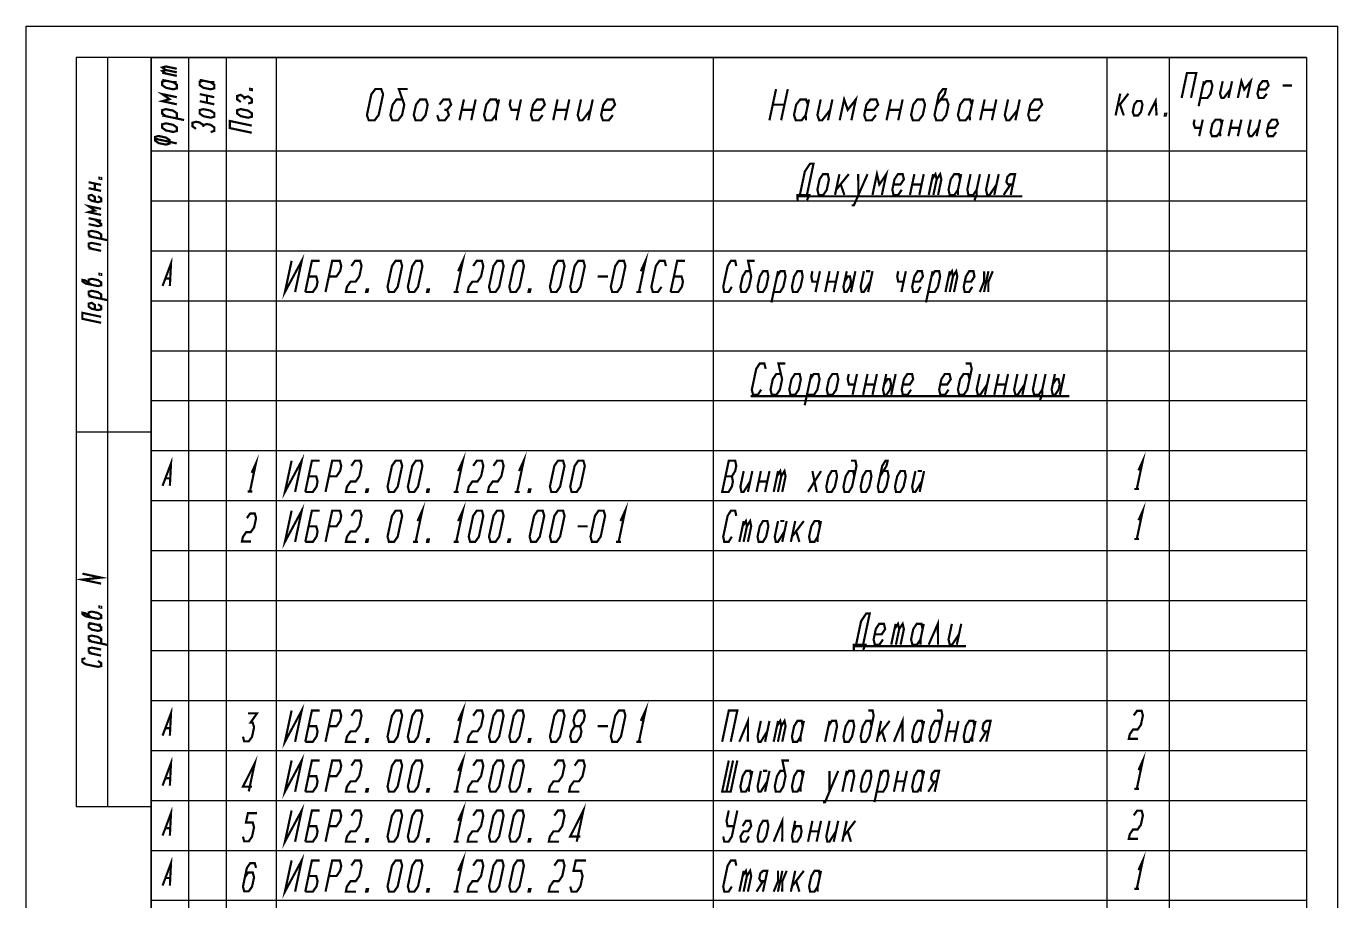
# Model space of a CAD drawing. Header units: millimetres. Extents: x 0 to 210, y 0 to 297.
# Drawn here: x 0 to 210, y 157 to 297 of the extents above; entities that cross this region are included whole.
import ezdxf

# ---------------------------------------------------------------- set-up
doc = ezdxf.new("R2010")
doc.units = ezdxf.units.MM
doc.header["$LTSCALE"] = 19.36
doc.layers.get('0').update_dxf_attribs({"linetype": 'CONTINUOUS'})

msp = doc.modelspace()

# ---------------------------------------------------------------- linework, layer by layer
at = {"color": 7, "linetype": 'CONTINUOUS'}
for p, q in [((0, 0), (0, 297)), ((0, 297), (210, 297)), ((210, 0), (210, 297)), ((20, 292), (8, 292)), ((8, 292), (8, 172)), ((13, 292), (13, 172)), ((205, 292), (20, 292)), ((20, 292), (20, 45)), ((20, 292), (20, 172)), ((20, 5), (20, 292)), ((20, 292), (205, 292)), ((26, 292), (26, 45)), ((32, 292), (32, 45)), ((40, 292), (40, 45)), ((110, 292), (110, 45)), ((173, 292), (173, 45)), ((183, 292), (183, 45)), ((205, 292), (205, 45)), ((205, 292), (205, 5)), ((205, 277), (20, 277)), ((205, 277), (20, 277)), ((20, 277), (20, 45)), ((26, 277), (26, 45)), ((32, 277), (32, 45)), ((40, 277), (40, 45)), ((110, 277), (110, 45)), ((173, 277), (173, 45)), ((183, 277), (183, 45)), ((205, 277), (205, 45)), ((205, 269), (20, 269)), ((205, 269), (20, 269)), ((205, 261), (20, 261)), ((205, 261), (20, 261)), ((205, 253), (20, 253)), ((205, 253), (20, 253)), ((205, 245), (20, 245)), ((205, 245), (20, 245)), ((205, 237), (20, 237)), ((205, 237), (20, 237)), ((20, 232), (8, 232)), ((205, 229), (20, 229)), ((205, 229), (20, 229)), ((205, 221), (20, 221)), ((205, 221), (20, 221)), ((205, 213), (20, 213)), ((205, 213), (20, 213)), ((205, 205), (20, 205)), ((205, 205), (20, 205)), ((205, 197), (20, 197)), ((205, 197), (20, 197)), ((205, 189), (20, 189)), ((205, 189), (20, 189)), ((205, 181), (20, 181)), ((205, 181), (20, 181)), ((205, 173), (20, 173)), ((205, 173), (20, 173)), ((20, 172), (8, 172)), ((205, 165), (20, 165)), ((205, 165), (20, 165)), ((205, 157), (20, 157)), ((205, 157), (20, 157))]:
    msp.add_line(p, q, dxfattribs=at)
at = {"color": 2, "linetype": 'CONTINUOUS', "const_width": 0.35}
for points in [[(22.36, 289.99), (21.78, 290.4), (22.36, 290.56), (24.11, 290.19)], [(22.36, 289.42), (21.78, 289.83), (22.36, 289.99), (24.11, 289.62)], [(24.11, 289.05), (21.78, 289.55)], [(21.78, 288.41), (23.53, 288.04), (24.11, 288.05)], [(22.36, 288.28), (21.78, 288.12), (21.78, 287.56), (22.36, 287.15), (23.53, 286.9), (24.11, 287.06), (24.11, 287.63), (23.53, 288.04)], [(27.78, 288.41), (29.53, 288.04), (30.11, 288.05)], [(28.36, 288.28), (27.78, 288.12), (27.78, 287.56), (28.36, 287.15), (29.53, 286.9), (30.11, 287.06), (30.11, 287.63), (29.53, 288.04)], [(185, 285.52), (185.85, 289.52), (187.35, 289.52), (186.5, 285.52)], [(187.72, 284.19), (188.57, 288.19)], [(188, 285.52), (189.12, 285.52), (189.64, 286.19), (189.93, 287.52), (189.69, 288.19), (188.94, 288.19), (188.43, 287.52)], [(191.57, 288.19), (191.14, 286.19), (191.38, 285.52), (191.75, 285.52), (192.78, 286.86)], [(193.07, 288.19), (192.5, 285.52)], [(194, 285.52), (194.57, 288.19), (195.03, 286.86), (196.07, 288.19), (195.5, 285.52)], [(197.28, 286.86), (198.41, 286.86), (198.93, 287.52), (198.69, 288.19), (197.94, 288.19), (197.43, 287.52), (197.14, 286.19), (197.37, 285.52), (198.12, 285.52), (198.64, 286.19)], [(24.11, 284.5), (21.78, 285), (22.94, 285.32), (21.78, 286.13), (24.11, 285.64)], [(27.78, 286.13), (30.11, 285.64)], [(28.94, 284.75), (28.94, 285.89)], [(35.53, 284.62), (36.11, 284.78), (36.11, 285.35), (35.53, 285.76), (34.94, 285.6), (34.36, 286.01), (33.78, 285.85), (33.78, 285.28), (34.36, 284.87)], [(34.94, 285.32), (34.94, 285.6)], [(36.11, 286.92), (36.11, 286.78), (35.82, 286.84), (35.82, 286.98), (36.11, 286.92)], [(54.84, 281.94), (54.55, 282.78), (55.26, 286.11), (55.91, 286.94), (56.84, 286.94), (57.14, 286.11), (56.43, 282.78), (55.78, 281.94), (54.84, 281.94)], [(60.24, 285.28), (59.3, 285.28), (58.66, 284.44), (58.3, 282.78), (58.59, 281.94), (59.53, 281.94), (60.18, 282.78), (60.53, 284.44), (59.66, 286.94), (61.06, 286.94)], [(119, 281.94), (120.06, 286.94)], [(121.94, 286.94), (120.87, 281.94)], [(130.25, 281.94), (130.96, 285.28), (131.54, 283.61), (132.83, 285.28), (132.12, 281.94)], [(145.78, 284.44), (147.07, 286.11), (147.25, 286.94), (146.78, 286.94), (146.14, 286.11), (145.43, 282.78), (145.72, 281.94), (146.66, 281.94), (147.3, 282.78), (147.66, 284.44), (147.36, 285.28), (146.43, 285.28)], [(174.42, 282.71), (175.17, 286.21)], [(174.8, 284.46), (175.13, 284.46), (176.48, 286.21)], [(179.68, 282.71), (180.83, 285.04), (180.99, 282.71)], [(201.18, 287.52), (202.68, 287.52)], [(24.11, 282.23), (24.11, 283.08), (23.53, 283.49), (22.36, 283.73), (21.78, 283.57), (21.78, 283.01), (22.36, 282.6)], [(30.11, 284.5), (27.78, 285)], [(29.53, 282.35), (30.11, 282.51), (30.11, 283.08), (29.53, 283.49), (28.36, 283.73), (27.78, 283.57), (27.78, 283.01), (28.36, 282.6), (29.53, 282.35)], [(35.53, 282.35), (36.11, 282.51), (36.11, 283.08), (35.53, 283.49), (34.36, 283.73), (33.78, 283.57), (33.78, 283.01), (34.36, 282.6), (35.53, 282.35)], [(62.05, 282.78), (62.34, 281.94), (63.28, 281.94), (63.93, 282.78), (64.28, 284.44), (63.99, 285.28), (63.05, 285.28), (62.41, 284.44), (62.05, 282.78)], [(65.8, 282.78), (66.09, 281.94), (67.03, 281.94), (67.68, 282.78), (67.39, 283.61), (68.03, 284.44), (67.74, 285.28), (66.8, 285.28), (66.16, 284.44)], [(66.92, 283.61), (67.39, 283.61)], [(69.37, 281.94), (70.08, 285.28)], [(69.73, 283.61), (71.6, 283.61)], [(71.96, 285.28), (71.25, 281.94)], [(75.53, 284.44), (75.24, 285.28), (74.3, 285.28), (73.66, 284.44), (73.3, 282.78), (73.59, 281.94), (74.53, 281.94), (75.18, 282.78)], [(75.71, 285.28), (75.18, 282.78), (75.23, 281.94)], [(77.58, 285.28), (77.41, 284.44), (77.7, 283.61), (78.87, 283.61)], [(79.22, 285.28), (78.52, 281.94)], [(80.98, 283.61), (82.39, 283.61), (83.03, 284.44), (82.74, 285.28), (81.8, 285.28), (81.16, 284.44), (80.8, 282.78), (81.09, 281.94), (82.03, 281.94), (82.68, 282.78)], [(84.38, 281.94), (85.08, 285.28)], [(84.73, 283.61), (86.6, 283.61)], [(86.96, 285.28), (86.25, 281.94)], [(88.83, 285.28), (88.3, 282.78), (88.59, 281.94), (89.06, 281.94), (90.35, 283.61)], [(90.71, 285.28), (90, 281.94)], [(92.23, 283.61), (93.64, 283.61), (94.28, 284.44), (93.99, 285.28), (93.05, 285.28), (92.41, 284.44), (92.05, 282.78), (92.34, 281.94), (93.28, 281.94), (93.93, 282.78)], [(119.53, 284.44), (121.41, 284.44)], [(125.16, 284.44), (124.86, 285.28), (123.93, 285.28), (123.28, 284.44), (122.93, 282.78), (123.22, 281.94), (124.16, 281.94), (124.8, 282.78)], [(125.33, 285.28), (124.8, 282.78), (124.86, 281.94)], [(127.21, 285.28), (126.68, 282.78), (126.97, 281.94), (127.44, 281.94), (128.73, 283.61)], [(129.08, 285.28), (128.38, 281.94)], [(134.35, 283.61), (135.76, 283.61), (136.41, 284.44), (136.11, 285.28), (135.18, 285.28), (134.53, 284.44), (134.18, 282.78), (134.47, 281.94), (135.41, 281.94), (136.05, 282.78)], [(137.75, 281.94), (138.46, 285.28)], [(138.1, 283.61), (139.98, 283.61)], [(140.33, 285.28), (139.62, 281.94)], [(141.68, 282.78), (141.97, 281.94), (142.91, 281.94), (143.55, 282.78), (143.91, 284.44), (143.61, 285.28), (142.68, 285.28), (142.03, 284.44), (141.68, 282.78)], [(151.41, 284.44), (151.11, 285.28), (150.18, 285.28), (149.53, 284.44), (149.18, 282.78), (149.47, 281.94), (150.41, 281.94), (151.05, 282.78)], [(151.58, 285.28), (151.05, 282.78), (151.11, 281.94)], [(152.75, 281.94), (153.46, 285.28)], [(153.1, 283.61), (154.98, 283.61)], [(155.33, 285.28), (154.62, 281.94)], [(157.21, 285.28), (156.68, 282.78), (156.97, 281.94), (157.44, 281.94), (158.73, 283.61)], [(159.08, 285.28), (158.38, 281.94)], [(160.6, 283.61), (162.01, 283.61), (162.66, 284.44), (162.36, 285.28), (161.43, 285.28), (160.78, 284.44), (160.43, 282.78), (160.72, 281.94), (161.66, 281.94), (162.3, 282.78)], [(175.74, 282.71), (175.13, 284.46)], [(177.17, 283.29), (177.38, 282.71), (178.03, 282.71), (178.49, 283.29), (178.73, 284.46), (178.53, 285.04), (177.87, 285.04), (177.42, 284.46), (177.17, 283.29)], [(25.28, 281.98), (21.78, 282.72)], [(23.53, 280.07), (24.11, 280.23), (24.11, 280.8), (23.53, 281.21), (22.36, 281.46), (21.78, 281.3), (21.78, 280.73), (22.36, 280.32), (23.53, 280.07)], [(29.53, 280.07), (30.11, 280.23), (30.11, 280.8), (29.53, 281.21), (28.94, 281.34), (28.36, 281.18), (27.78, 281.58), (27.19, 281.71), (26.61, 281.55), (26.61, 280.98), (27.19, 280.57)], [(36.11, 279.95), (32.61, 280.69), (32.61, 281.83), (36.11, 281.09)], [(182.46, 282.71), (182.3, 282.71), (182.36, 283), (182.53, 283), (182.46, 282.71)], [(187.07, 282.05), (186.93, 281.39), (187.16, 280.72), (188.1, 280.72)], [(188.38, 282.05), (187.81, 279.39)], [(191.43, 281.39), (191.19, 282.05), (190.44, 282.05), (189.93, 281.39), (189.64, 280.05), (189.87, 279.39), (190.63, 279.39), (191.14, 280.05)], [(191.57, 282.05), (191.14, 280.05), (191.19, 279.39)], [(192.5, 279.39), (193.07, 282.05)], [(194.57, 282.05), (194, 279.39)], [(196.07, 282.05), (195.64, 280.05), (195.87, 279.39), (196.25, 279.39), (197.28, 280.72)], [(197.57, 282.05), (197, 279.39)], [(198.78, 280.72), (199.91, 280.72), (200.43, 281.39), (200.19, 282.05), (199.44, 282.05), (198.93, 281.39), (198.64, 280.05), (198.88, 279.39), (199.63, 279.39), (200.14, 280.05)], [(20.61, 278.99), (20.61, 278.7), (21.19, 278.29), (22.36, 278.05), (22.94, 278.21), (22.94, 278.78), (22.36, 279.18), (21.19, 279.43), (20.61, 279.27), (20.61, 278.99), (24.11, 278.24)], [(28.36, 280.89), (28.36, 281.18)], [(192.78, 280.72), (194.28, 280.72)], [(123.87, 269.99), (124.67, 273.74), (125.5, 274.99), (126.06, 274.99), (125, 269.99)], [(126.68, 270.82), (126.88, 269.99), (127.63, 269.99), (128.18, 270.82), (128.53, 272.49), (128.33, 273.32), (127.58, 273.32), (127.03, 272.49), (126.68, 270.82)], [(130.21, 273.32), (129.5, 269.99)], [(129.68, 270.82), (131.71, 273.32)], [(132.15, 268.32), (132.52, 268.32), (134.71, 273.32)], [(133.21, 273.32), (133.25, 269.99)], [(135.5, 269.99), (136.21, 273.32), (136.6, 271.65), (137.71, 273.32), (137, 269.99)], [(138.85, 271.65), (139.98, 271.65), (140.53, 272.49), (140.33, 273.32), (139.58, 273.32), (139.03, 272.49), (138.68, 270.82), (138.87, 269.99), (139.62, 269.99), (140.18, 270.82)], [(141.5, 269.99), (142.21, 273.32)], [(143.71, 273.32), (143, 269.99)], [(144.5, 269.99), (145.21, 273.32)], [(145.03, 272.49), (145.58, 273.32), (145.78, 272.49), (145.25, 269.99)], [(145.78, 272.49), (146.33, 273.32), (146.53, 272.49), (146, 269.99)], [(149.53, 272.49), (149.33, 273.32), (148.58, 273.32), (148.03, 272.49), (147.68, 270.82), (147.87, 269.99), (148.62, 269.99), (149.18, 270.82)], [(149.71, 273.32), (149.18, 270.82), (149.19, 269.99)], [(151.21, 273.32), (150.68, 270.82), (150.88, 269.99), (151.63, 269.99), (152.18, 270.82), (152.19, 269.99), (151.82, 269.15)], [(152.71, 273.32), (152.18, 270.82)], [(154.21, 273.32), (153.68, 270.82), (153.87, 269.99), (154.25, 269.99), (155.35, 271.65)], [(155.71, 273.32), (155, 269.99)], [(157.63, 269.99), (158.33, 273.32), (157.58, 273.32), (157.12, 272.9), (156.94, 272.07), (157.23, 271.65), (157.98, 271.65)], [(9.99, 272.03), (11.99, 271.6)], [(11.99, 270.64), (9.99, 271.07)], [(10.99, 270.85), (10.99, 271.81)], [(11.99, 272.68), (11.99, 272.56), (11.74, 272.61), (11.74, 272.73), (11.99, 272.68)], [(130.42, 271.65), (131, 269.99)], [(141.85, 271.65), (143.35, 271.65)], [(156.5, 269.99), (157.6, 271.65)], [(10.99, 268.93), (10.99, 269.65), (10.49, 270), (9.99, 269.87), (9.99, 269.39), (10.49, 269.04), (11.49, 268.83), (11.99, 268.96), (11.99, 269.44), (11.49, 269.79)], [(123.51, 269.15), (123.5, 269.99), (125.38, 269.99), (125.01, 269.15)], [(123.5, 269.76), (159.5, 269.76)], [(11.99, 266.8), (9.99, 267.23), (10.99, 267.49), (9.99, 268.19), (11.99, 267.76)], [(9.99, 266.27), (11.99, 265.84)], [(9.99, 265.31), (11.49, 264.99), (11.99, 265.12), (11.99, 265.36), (10.99, 266.05)], [(11.99, 262.96), (11.99, 263.68), (11.49, 264.03), (10.49, 264.24), (9.99, 264.11), (9.99, 263.63), (10.49, 263.28)], [(12.99, 262.75), (9.99, 263.39)], [(10.49, 261.36), (9.99, 261.71), (9.99, 262.19), (10.49, 262.32), (11.99, 262)], [(11.99, 261.04), (9.99, 261.47)], [(42.49, 259.44), (41.42, 254.44), (44.11, 259.44), (43.05, 254.44)], [(69.15, 257.78), (69.91, 259.44), (68.85, 254.44)], [(98.4, 257.78), (99.16, 259.44), (98.1, 254.44)], [(21.83, 255.42), (23.18, 259.02), (23, 255.42)], [(44.68, 254.44), (45.74, 259.44), (46.96, 259.44)], [(47.92, 254.44), (48.99, 259.44), (50.21, 259.44), (50.44, 258.61), (50.26, 257.78), (49.68, 256.94), (48.46, 256.94)], [(52.06, 258.61), (52.64, 259.44), (53.46, 259.44), (53.69, 258.61), (53.33, 256.94), (52.75, 256.11), (51.94, 256.11), (51.35, 255.28), (51.18, 254.44), (52.8, 254.44)], [(58.08, 254.44), (57.85, 255.28), (58.56, 258.61), (59.14, 259.44), (59.96, 259.44), (60.19, 258.61), (59.48, 255.28), (58.89, 254.44), (58.08, 254.44)], [(61.33, 254.44), (61.1, 255.28), (61.81, 258.61), (62.39, 259.44), (63.21, 259.44), (63.44, 258.61), (62.73, 255.28), (62.14, 254.44), (61.33, 254.44)], [(71.56, 258.61), (72.14, 259.44), (72.96, 259.44), (73.19, 258.61), (72.83, 256.94), (72.25, 256.11), (71.44, 256.11), (70.85, 255.28), (70.68, 254.44), (72.3, 254.44)], [(74.33, 254.44), (74.1, 255.28), (74.81, 258.61), (75.39, 259.44), (76.21, 259.44), (76.44, 258.61), (75.73, 255.28), (75.14, 254.44), (74.33, 254.44)], [(77.58, 254.44), (77.35, 255.28), (78.06, 258.61), (78.64, 259.44), (79.46, 259.44), (79.69, 258.61), (78.98, 255.28), (78.39, 254.44), (77.58, 254.44)], [(84.08, 254.44), (83.85, 255.28), (84.56, 258.61), (85.14, 259.44), (85.96, 259.44), (86.19, 258.61), (85.48, 255.28), (84.89, 254.44), (84.08, 254.44)], [(87.33, 254.44), (87.1, 255.28), (87.81, 258.61), (88.39, 259.44), (89.21, 259.44), (89.44, 258.61), (88.73, 255.28), (88.14, 254.44), (87.33, 254.44)], [(93.83, 254.44), (93.6, 255.28), (94.31, 258.61), (94.89, 259.44), (95.71, 259.44), (95.94, 258.61), (95.23, 255.28), (94.64, 254.44), (93.83, 254.44)], [(102.44, 258.61), (102.21, 259.44), (101.39, 259.44), (100.81, 258.61), (100.1, 255.28), (100.33, 254.44), (101.14, 254.44), (101.73, 255.28)], [(103.17, 254.44), (104.24, 259.44), (105.46, 259.44)], [(113.69, 258.61), (113.52, 259.44), (112.83, 259.44), (112.31, 258.61), (111.6, 255.28), (111.77, 254.44), (112.46, 254.44), (112.98, 255.28)], [(115.91, 257.78), (115.23, 257.78), (114.71, 256.94), (114.35, 255.28), (114.52, 254.44), (115.21, 254.44), (115.73, 255.28), (116.08, 256.94), (115.58, 259.44), (116.61, 259.44)], [(10.49, 255.6), (9.49, 256.29), (8.99, 256.4), (8.99, 256.16), (9.49, 255.81), (11.49, 255.39), (11.99, 255.52), (11.99, 256), (11.49, 256.35), (10.49, 256.56), (9.99, 256.43), (9.99, 255.95)], [(11.99, 257.32), (11.99, 257.2), (11.74, 257.25), (11.74, 257.37), (11.99, 257.32)], [(22.38, 256.62), (22.96, 256.62)], [(44.68, 254.44), (45.89, 254.44), (46.48, 255.28), (46.65, 256.11), (46.43, 256.94), (45.21, 256.94)], [(91.52, 256.94), (93.14, 256.94)], [(103.17, 254.44), (104.39, 254.44), (104.98, 255.28), (105.15, 256.11), (104.93, 256.94), (103.71, 256.94)], [(117.1, 255.28), (117.27, 254.44), (117.96, 254.44), (118.48, 255.28), (118.83, 256.94), (118.66, 257.78), (117.98, 257.78), (117.46, 256.94), (117.1, 255.28)], [(119.32, 252.78), (120.38, 257.78)], [(119.68, 254.44), (120.71, 254.44), (121.23, 255.28), (121.58, 256.94), (121.41, 257.78), (120.73, 257.78), (120.21, 256.94)], [(122.6, 255.28), (122.77, 254.44), (123.46, 254.44), (123.98, 255.28), (124.33, 256.94), (124.16, 257.78), (123.48, 257.78), (122.96, 256.94), (122.6, 255.28)], [(125.88, 257.78), (125.71, 256.94), (125.87, 256.11), (126.73, 256.11)], [(127.09, 257.78), (126.38, 254.44)], [(127.93, 254.44), (128.63, 257.78)], [(128.28, 256.11), (129.65, 256.11)], [(130.01, 257.78), (129.3, 254.44)], [(131.38, 257.78), (130.85, 255.28), (131.02, 254.44), (131.36, 254.44), (131.88, 255.28), (132.06, 256.11), (131.89, 256.94), (131.55, 256.94), (131.03, 256.11)], [(132.76, 257.78), (132.05, 254.44)], [(134.13, 257.78), (133.6, 255.28), (133.77, 254.44), (134.11, 254.44), (135.15, 256.11)], [(134.48, 257.78), (135.16, 257.78)], [(135.51, 257.78), (134.8, 254.44)], [(139.63, 257.78), (139.46, 256.94), (139.62, 256.11), (140.48, 256.11)], [(140.84, 257.78), (140.13, 254.44)], [(142.03, 256.11), (143.06, 256.11), (143.58, 256.94), (143.41, 257.78), (142.73, 257.78), (142.21, 256.94), (141.85, 255.28), (142.02, 254.44), (142.71, 254.44), (143.23, 255.28)], [(144.07, 252.78), (145.13, 257.78)], [(144.43, 254.44), (145.46, 254.44), (145.98, 255.28), (146.33, 256.94), (146.16, 257.78), (145.48, 257.78), (144.96, 256.94)], [(147.18, 254.44), (147.88, 257.78)], [(147.71, 256.94), (148.23, 257.78), (148.39, 256.94), (147.86, 254.44)], [(148.39, 256.94), (148.91, 257.78), (149.08, 256.94), (148.55, 254.44)], [(150.28, 256.11), (151.31, 256.11), (151.83, 256.94), (151.66, 257.78), (150.98, 257.78), (150.46, 256.94), (150.1, 255.28), (150.27, 254.44), (150.96, 254.44), (151.48, 255.28)], [(152.68, 254.44), (153.37, 256.11), (153.38, 257.78)], [(154.07, 257.78), (153.36, 254.44)], [(153.37, 256.11), (154.06, 256.11)], [(154.76, 257.78), (154.06, 256.11), (154.05, 254.44)], [(11.99, 253.36), (11.99, 254.08), (11.49, 254.43), (10.49, 254.64), (9.99, 254.51), (9.99, 254.03), (10.49, 253.68)], [(54.63, 254.44), (54.42, 254.44), (54.51, 254.86), (54.72, 254.86), (54.63, 254.44)], [(64.38, 254.44), (64.18, 254.44), (64.26, 254.86), (64.47, 254.86), (64.38, 254.44)], [(68.44, 254.44), (69.25, 254.44)], [(80.63, 254.44), (80.43, 254.44), (80.51, 254.86), (80.72, 254.86), (80.63, 254.44)], [(97.69, 254.44), (98.5, 254.44)], [(12.99, 253.15), (9.99, 253.79)], [(10.99, 251.65), (10.99, 252.37), (10.49, 252.72), (9.99, 252.59), (9.99, 252.11), (10.49, 251.76), (11.49, 251.55), (11.99, 251.68), (11.99, 252.16), (11.49, 252.51)], [(11.99, 249.52), (8.99, 250.16), (8.99, 251.12), (11.99, 250.48)], [(118.39, 242.15), (118.19, 242.99), (117.44, 242.99), (116.89, 242.15), (116.18, 238.82), (116.38, 237.99), (117.13, 237.99), (117.68, 238.82)], [(120.83, 241.32), (120.08, 241.32), (119.53, 240.49), (119.18, 238.82), (119.38, 237.99), (120.12, 237.99), (120.68, 238.82), (121.03, 240.49), (120.44, 242.99), (121.56, 242.99)], [(151.03, 240.49), (150.83, 241.32), (150.08, 241.32), (149.53, 240.49), (149.18, 238.82), (149.38, 237.99), (150.13, 237.99), (150.68, 238.82), (151.39, 242.15), (151.19, 242.99), (150.44, 242.99)], [(122.18, 238.82), (122.37, 237.99), (123.12, 237.99), (123.68, 238.82), (124.03, 240.49), (123.83, 241.32), (123.08, 241.32), (122.53, 240.49), (122.18, 238.82)], [(124.65, 236.32), (125.71, 241.32)], [(125, 237.99), (126.13, 237.99), (126.68, 238.82), (127.03, 240.49), (126.83, 241.32), (126.08, 241.32), (125.53, 240.49)], [(128.18, 238.82), (128.38, 237.99), (129.12, 237.99), (129.68, 238.82), (130.03, 240.49), (129.83, 241.32), (129.08, 241.32), (128.53, 240.49), (128.18, 238.82)], [(131.71, 241.32), (131.53, 240.49), (131.73, 239.65), (132.67, 239.65)], [(133.02, 241.32), (132.31, 237.99)], [(134, 237.99), (134.71, 241.32)], [(134.35, 239.65), (135.85, 239.65)], [(136.21, 241.32), (135.5, 237.99)], [(137.71, 241.32), (137.18, 238.82), (137.37, 237.99), (137.75, 237.99), (138.3, 238.82), (138.48, 239.65), (138.28, 240.49), (137.91, 240.49), (137.35, 239.65)], [(139.21, 241.32), (138.5, 237.99)], [(140.35, 239.65), (141.48, 239.65), (142.03, 240.49), (141.83, 241.32), (141.08, 241.32), (140.53, 240.49), (140.18, 238.82), (140.37, 237.99), (141.13, 237.99), (141.68, 238.82)], [(146.35, 239.65), (147.48, 239.65), (148.03, 240.49), (147.83, 241.32), (147.08, 241.32), (146.53, 240.49), (146.18, 238.82), (146.37, 237.99), (147.12, 237.99), (147.68, 238.82)], [(152.71, 241.32), (152.18, 238.82), (152.38, 237.99), (152.75, 237.99), (153.85, 239.65)], [(154.21, 241.32), (153.5, 237.99)], [(155, 237.99), (155.71, 241.32)], [(155.35, 239.65), (156.85, 239.65)], [(157.21, 241.32), (156.5, 237.99)], [(158.71, 241.32), (158.18, 238.82), (158.38, 237.99), (158.75, 237.99), (159.85, 239.65)], [(160.21, 241.32), (159.5, 237.99)], [(161.71, 241.32), (161.18, 238.82), (161.38, 237.99), (162.12, 237.99), (162.68, 238.82), (162.69, 237.99), (162.32, 237.15)], [(163.21, 241.32), (162.68, 238.82)], [(164.71, 241.32), (164.18, 238.82), (164.37, 237.99), (164.75, 237.99), (165.3, 238.82), (165.48, 239.65), (165.28, 240.49), (164.91, 240.49), (164.35, 239.65)], [(166.21, 241.32), (165.5, 237.99)], [(116, 237.76), (167, 237.76)], [(69.15, 225.78), (69.91, 227.44), (68.85, 222.44)], [(78.9, 225.78), (79.66, 227.44), (78.6, 222.44)], [(178.09, 225.9), (178.77, 227.4), (177.82, 222.9)], [(21.83, 223.42), (23.18, 227.02), (23, 223.42)], [(36.09, 225.5), (36.77, 227), (35.82, 222.5)], [(42.49, 227.44), (41.42, 222.44), (44.11, 227.44), (43.05, 222.44)], [(44.68, 222.44), (45.74, 227.44), (46.96, 227.44)], [(47.92, 222.44), (48.99, 227.44), (50.21, 227.44), (50.44, 226.61), (50.26, 225.78), (49.68, 224.94), (48.46, 224.94)], [(52.06, 226.61), (52.64, 227.44), (53.46, 227.44), (53.69, 226.61), (53.33, 224.94), (52.75, 224.11), (51.94, 224.11), (51.35, 223.28), (51.18, 222.44), (52.8, 222.44)], [(58.08, 222.44), (57.85, 223.28), (58.56, 226.61), (59.14, 227.44), (59.96, 227.44), (60.19, 226.61), (59.48, 223.28), (58.89, 222.44), (58.08, 222.44)], [(61.33, 222.44), (61.1, 223.28), (61.81, 226.61), (62.39, 227.44), (63.21, 227.44), (63.44, 226.61), (62.73, 223.28), (62.14, 222.44), (61.33, 222.44)], [(71.56, 226.61), (72.14, 227.44), (72.96, 227.44), (73.19, 226.61), (72.83, 224.94), (72.25, 224.11), (71.44, 224.11), (70.85, 223.28), (70.68, 222.44), (72.3, 222.44)], [(74.81, 226.61), (75.39, 227.44), (76.21, 227.44), (76.44, 226.61), (76.08, 224.94), (75.5, 224.11), (74.69, 224.11), (74.1, 223.28), (73.92, 222.44), (75.55, 222.44)], [(84.08, 222.44), (83.85, 223.28), (84.56, 226.61), (85.14, 227.44), (85.96, 227.44), (86.19, 226.61), (85.48, 223.28), (84.89, 222.44), (84.08, 222.44)], [(87.33, 222.44), (87.1, 223.28), (87.81, 226.61), (88.39, 227.44), (89.21, 227.44), (89.44, 226.61), (88.73, 223.28), (88.14, 222.44), (87.33, 222.44)], [(111.43, 222.44), (112.46, 222.44), (112.98, 223.28), (113.15, 224.11), (112.99, 224.94), (113.51, 225.78), (113.69, 226.61), (113.52, 227.44), (112.49, 227.44), (111.43, 222.44)], [(132.58, 224.94), (132.41, 225.78), (131.73, 225.78), (131.21, 224.94), (130.85, 223.28), (131.02, 222.44), (131.71, 222.44), (132.23, 223.28), (132.94, 226.61), (132.77, 227.44), (132.08, 227.44)], [(136.71, 224.94), (137.75, 226.61), (137.93, 227.44), (137.58, 227.44), (137.06, 226.61), (136.35, 223.28), (136.52, 222.44), (137.21, 222.44), (137.73, 223.28), (138.08, 224.94), (137.91, 225.78), (137.23, 225.78)], [(22.38, 224.62), (22.96, 224.62)], [(44.68, 222.44), (45.89, 222.44), (46.48, 223.28), (46.65, 224.11), (46.43, 224.94), (45.21, 224.94)], [(111.96, 224.94), (112.99, 224.94)], [(114.88, 225.78), (114.35, 223.28), (114.52, 222.44), (114.86, 222.44), (115.9, 224.11)], [(116.26, 225.78), (115.55, 222.44)], [(116.93, 222.44), (117.63, 225.78)], [(119.01, 225.78), (118.3, 222.44)], [(119.68, 222.44), (120.38, 225.78)], [(120.21, 224.94), (120.73, 225.78), (120.89, 224.94), (120.36, 222.44)], [(120.89, 224.94), (121.41, 225.78), (121.58, 224.94), (121.05, 222.44)], [(125.18, 222.44), (127.26, 225.78)], [(125.88, 225.78), (126.55, 222.44)], [(128.1, 223.28), (128.27, 222.44), (128.96, 222.44), (129.48, 223.28), (129.83, 224.94), (129.66, 225.78), (128.98, 225.78), (128.46, 224.94), (128.1, 223.28)], [(133.6, 223.28), (133.77, 222.44), (134.46, 222.44), (134.98, 223.28), (135.33, 224.94), (135.16, 225.78), (134.48, 225.78), (133.96, 224.94), (133.6, 223.28)], [(139.1, 223.28), (139.27, 222.44), (139.96, 222.44), (140.48, 223.28), (140.83, 224.94), (140.66, 225.78), (139.98, 225.78), (139.46, 224.94), (139.1, 223.28)], [(142.38, 225.78), (141.85, 223.28), (142.02, 222.44), (142.36, 222.44), (143.4, 224.11)], [(142.73, 225.78), (143.41, 225.78)], [(143.76, 225.78), (143.05, 222.44)], [(35.45, 222.5), (36.18, 222.5)], [(54.63, 222.44), (54.42, 222.44), (54.51, 222.86), (54.72, 222.86), (54.63, 222.44)], [(64.38, 222.44), (64.18, 222.44), (64.26, 222.86), (64.47, 222.86), (64.38, 222.44)], [(68.44, 222.44), (69.25, 222.44)], [(78.19, 222.44), (79, 222.44)], [(80.63, 222.44), (80.43, 222.44), (80.51, 222.86), (80.72, 222.86), (80.63, 222.44)], [(117.28, 224.11), (118.65, 224.11)], [(177.45, 222.9), (178.18, 222.9)], [(42.49, 219.44), (41.42, 214.44), (44.11, 219.44), (43.05, 214.44)], [(62.65, 217.78), (63.41, 219.44), (62.35, 214.44)], [(69.15, 217.78), (69.91, 219.44), (68.85, 214.44)], [(95.15, 217.78), (95.91, 219.44), (94.85, 214.44)], [(178.09, 217.9), (178.77, 219.4), (177.82, 214.9)], [(35.33, 218.25), (35.86, 219), (36.59, 219), (36.8, 218.25), (36.48, 216.75), (35.95, 216), (35.22, 216), (34.7, 215.25), (34.54, 214.5), (36, 214.5)], [(44.68, 214.44), (45.74, 219.44), (46.96, 219.44)], [(47.92, 214.44), (48.99, 219.44), (50.21, 219.44), (50.44, 218.61), (50.26, 217.78), (49.68, 216.94), (48.46, 216.94)], [(52.06, 218.61), (52.64, 219.44), (53.46, 219.44), (53.69, 218.61), (53.33, 216.94), (52.75, 216.11), (51.94, 216.11), (51.35, 215.28), (51.18, 214.44), (52.8, 214.44)], [(58.08, 214.44), (57.85, 215.28), (58.56, 218.61), (59.14, 219.44), (59.96, 219.44), (60.19, 218.61), (59.48, 215.28), (58.89, 214.44), (58.08, 214.44)], [(71.08, 214.44), (70.85, 215.28), (71.56, 218.61), (72.14, 219.44), (72.96, 219.44), (73.19, 218.61), (72.48, 215.28), (71.89, 214.44), (71.08, 214.44)], [(74.33, 214.44), (74.1, 215.28), (74.81, 218.61), (75.39, 219.44), (76.21, 219.44), (76.44, 218.61), (75.73, 215.28), (75.14, 214.44), (74.33, 214.44)], [(80.83, 214.44), (80.6, 215.28), (81.31, 218.61), (81.89, 219.44), (82.71, 219.44), (82.94, 218.61), (82.23, 215.28), (81.64, 214.44), (80.83, 214.44)], [(84.08, 214.44), (83.85, 215.28), (84.56, 218.61), (85.14, 219.44), (85.96, 219.44), (86.19, 218.61), (85.48, 215.28), (84.89, 214.44), (84.08, 214.44)], [(90.58, 214.44), (90.35, 215.28), (91.06, 218.61), (91.64, 219.44), (92.46, 219.44), (92.69, 218.61), (91.98, 215.28), (91.39, 214.44), (90.58, 214.44)], [(113.69, 218.61), (113.52, 219.44), (112.83, 219.44), (112.31, 218.61), (111.6, 215.28), (111.77, 214.44), (112.46, 214.44), (112.98, 215.28)], [(44.68, 214.44), (45.89, 214.44), (46.48, 215.28), (46.65, 216.11), (46.43, 216.94), (45.21, 216.94)], [(88.27, 216.94), (89.89, 216.94)], [(114.18, 214.44), (114.88, 217.78)], [(114.71, 216.94), (115.23, 217.78), (115.39, 216.94), (114.86, 214.44)], [(115.39, 216.94), (115.91, 217.78), (116.08, 216.94), (115.55, 214.44)], [(117.1, 215.28), (117.27, 214.44), (117.96, 214.44), (118.48, 215.28), (118.83, 216.94), (118.66, 217.78), (117.98, 217.78), (117.46, 216.94), (117.1, 215.28)], [(120.38, 217.78), (119.85, 215.28), (120.02, 214.44), (120.36, 214.44), (121.4, 216.11)], [(120.73, 217.78), (121.41, 217.78)], [(121.76, 217.78), (121.05, 214.44)], [(123.13, 217.78), (122.43, 214.44)], [(122.6, 215.28), (124.51, 217.78)], [(127.08, 216.94), (126.91, 217.78), (126.23, 217.78), (125.71, 216.94), (125.35, 215.28), (125.52, 214.44), (126.21, 214.44), (126.73, 215.28)], [(127.26, 217.78), (126.73, 215.28), (126.72, 214.44)], [(54.63, 214.44), (54.42, 214.44), (54.51, 214.86), (54.72, 214.86), (54.63, 214.44)], [(61.94, 214.44), (62.75, 214.44)], [(64.38, 214.44), (64.18, 214.44), (64.26, 214.86), (64.47, 214.86), (64.38, 214.44)], [(68.44, 214.44), (69.25, 214.44)], [(77.38, 214.44), (77.17, 214.44), (77.26, 214.86), (77.47, 214.86), (77.38, 214.44)], [(94.44, 214.44), (95.25, 214.44)], [(123.29, 216.11), (123.8, 214.44)], [(177.45, 214.9), (178.18, 214.9)], [(11.99, 207.76), (8.99, 208.4), (11.99, 208.72), (8.99, 209.36)], [(11.99, 204.04), (11.99, 203.92), (11.74, 203.97), (11.74, 204.09), (11.99, 204.04)], [(10.49, 202.32), (9.49, 203.01), (8.99, 203.12), (8.99, 202.88), (9.49, 202.53), (11.49, 202.11), (11.99, 202.24), (11.99, 202.72), (11.49, 203.07), (10.49, 203.28), (9.99, 203.15), (9.99, 202.67)], [(9.99, 201.47), (11.49, 201.15), (11.99, 201.16)], [(132.88, 197.99), (133.67, 201.74), (134.5, 202.99), (135.06, 202.99), (134, 197.99)], [(139.03, 200.49), (139.58, 201.32), (139.78, 200.49), (139.25, 197.99)], [(139.78, 200.49), (140.33, 201.32), (140.53, 200.49), (140, 197.99)], [(144.5, 197.99), (145.96, 201.32), (146, 197.99)], [(10.49, 201.36), (9.99, 201.23), (9.99, 200.75), (10.49, 200.4), (11.49, 200.19), (11.99, 200.32), (11.99, 200.8), (11.49, 201.15)], [(11.99, 198.16), (11.99, 198.88), (11.49, 199.23), (10.49, 199.44), (9.99, 199.31), (9.99, 198.83), (10.49, 198.48)], [(135.85, 199.65), (136.98, 199.65), (137.53, 200.49), (137.33, 201.32), (136.58, 201.32), (136.03, 200.49), (135.68, 198.82), (135.88, 197.99), (136.62, 197.99), (137.18, 198.82)], [(138.5, 197.99), (139.21, 201.32)], [(143.53, 200.49), (143.33, 201.32), (142.58, 201.32), (142.03, 200.49), (141.68, 198.82), (141.88, 197.99), (142.63, 197.99), (143.18, 198.82)], [(143.71, 201.32), (143.18, 198.82), (143.19, 197.99)], [(148.21, 201.32), (147.68, 198.82), (147.87, 197.99), (148.25, 197.99), (149.35, 199.65)], [(149.71, 201.32), (149, 197.99)], [(12.99, 197.95), (9.99, 198.59)], [(10.49, 196.56), (9.99, 196.91), (9.99, 197.39), (10.49, 197.52), (11.99, 197.2)], [(132.51, 197.15), (132.5, 197.99), (134.38, 197.99), (134.01, 197.15)], [(132.5, 197.76), (150.5, 197.76)], [(9.49, 195.81), (8.99, 195.68), (8.99, 195.2), (9.49, 194.85), (11.49, 194.43), (11.99, 194.56), (11.99, 195.04), (11.49, 195.39)], [(11.99, 196.24), (9.99, 196.67)], [(21.83, 183.42), (23.18, 187.02), (23, 183.42)], [(35.49, 187), (36.96, 187), (35.91, 185.5), (36.27, 185.5), (36.48, 184.75), (36.16, 183.25), (35.63, 182.5), (34.9, 182.5), (34.7, 183.25)], [(42.49, 187.44), (41.42, 182.44), (44.11, 187.44), (43.05, 182.44)], [(44.68, 182.44), (45.74, 187.44), (46.96, 187.44)], [(47.92, 182.44), (48.99, 187.44), (50.21, 187.44), (50.44, 186.61), (50.26, 185.78), (49.68, 184.94), (48.46, 184.94)], [(52.06, 186.61), (52.64, 187.44), (53.46, 187.44), (53.69, 186.61), (53.33, 184.94), (52.75, 184.11), (51.94, 184.11), (51.35, 183.28), (51.18, 182.44), (52.8, 182.44)], [(58.08, 182.44), (57.85, 183.28), (58.56, 186.61), (59.14, 187.44), (59.96, 187.44), (60.19, 186.61), (59.48, 183.28), (58.89, 182.44), (58.08, 182.44)], [(61.33, 182.44), (61.1, 183.28), (61.81, 186.61), (62.39, 187.44), (63.21, 187.44), (63.44, 186.61), (62.73, 183.28), (62.14, 182.44), (61.33, 182.44)], [(69.15, 185.78), (69.91, 187.44), (68.85, 182.44)], [(71.56, 186.61), (72.14, 187.44), (72.96, 187.44), (73.19, 186.61), (72.83, 184.94), (72.25, 184.11), (71.44, 184.11), (70.85, 183.28), (70.68, 182.44), (72.3, 182.44)], [(74.33, 182.44), (74.1, 183.28), (74.81, 186.61), (75.39, 187.44), (76.21, 187.44), (76.44, 186.61), (75.73, 183.28), (75.14, 182.44), (74.33, 182.44)], [(77.58, 182.44), (77.35, 183.28), (78.06, 186.61), (78.64, 187.44), (79.46, 187.44), (79.69, 186.61), (78.98, 183.28), (78.39, 182.44), (77.58, 182.44)], [(84.08, 182.44), (83.85, 183.28), (84.56, 186.61), (85.14, 187.44), (85.96, 187.44), (86.19, 186.61), (85.48, 183.28), (84.89, 182.44), (84.08, 182.44)], [(88.68, 184.94), (89.26, 185.78), (89.44, 186.61), (89.21, 187.44), (88.39, 187.44), (87.81, 186.61), (87.63, 185.78), (87.86, 184.94)], [(93.83, 182.44), (93.6, 183.28), (94.31, 186.61), (94.89, 187.44), (95.71, 187.44), (95.94, 186.61), (95.23, 183.28), (94.64, 182.44), (93.83, 182.44)], [(98.4, 185.78), (99.16, 187.44), (98.1, 182.44)], [(111.43, 182.44), (112.49, 187.44), (113.86, 187.44), (112.8, 182.44)], [(135.33, 184.94), (135.16, 185.78), (134.48, 185.78), (133.96, 184.94), (133.6, 183.28), (133.77, 182.44), (134.46, 182.44), (134.98, 183.28), (135.69, 186.61), (135.52, 187.44), (134.83, 187.44)], [(146.33, 184.94), (146.16, 185.78), (145.48, 185.78), (144.96, 184.94), (144.6, 183.28), (144.77, 182.44), (145.46, 182.44), (145.98, 183.28), (146.69, 186.61), (146.52, 187.44), (145.83, 187.44)], [(177.33, 186.65), (177.86, 187.4), (178.59, 187.4), (178.8, 186.65), (178.48, 185.15), (177.95, 184.4), (177.22, 184.4), (176.7, 183.65), (176.54, 182.9), (178, 182.9)], [(44.68, 182.44), (45.89, 182.44), (46.48, 183.28), (46.65, 184.11), (46.43, 184.94), (45.21, 184.94)], [(87.33, 182.44), (88.14, 182.44), (88.73, 183.28), (88.9, 184.11), (88.68, 184.94), (87.86, 184.94), (87.28, 184.11), (87.1, 183.28), (87.33, 182.44)], [(91.52, 184.94), (93.14, 184.94)], [(114.18, 182.44), (115.57, 185.78), (115.55, 182.44)], [(117.63, 185.78), (117.1, 183.28), (117.27, 182.44), (117.61, 182.44), (118.65, 184.11)], [(119.01, 185.78), (118.3, 182.44)], [(119.68, 182.44), (120.38, 185.78)], [(120.21, 184.94), (120.73, 185.78), (120.89, 184.94), (120.36, 182.44)], [(120.89, 184.94), (121.41, 185.78), (121.58, 184.94), (121.05, 182.44)], [(124.33, 184.94), (124.16, 185.78), (123.48, 185.78), (122.96, 184.94), (122.6, 183.28), (122.77, 182.44), (123.46, 182.44), (123.98, 183.28)], [(124.51, 185.78), (123.98, 183.28), (123.97, 182.44)], [(127.93, 182.44), (128.63, 185.78)], [(128.46, 184.94), (128.98, 185.78), (129.66, 185.78), (129.83, 184.94), (129.3, 182.44)], [(130.85, 183.28), (131.02, 182.44), (131.71, 182.44), (132.23, 183.28), (132.58, 184.94), (132.41, 185.78), (131.73, 185.78), (131.21, 184.94), (130.85, 183.28)], [(136.88, 185.78), (136.18, 182.44)], [(136.35, 183.28), (138.26, 185.78)], [(138.93, 182.44), (140.32, 185.78), (140.3, 182.44)], [(143.58, 184.94), (143.41, 185.78), (142.73, 185.78), (142.21, 184.94), (141.85, 183.28), (142.02, 182.44), (142.71, 182.44), (143.23, 183.28)], [(143.76, 185.78), (143.23, 183.28), (143.22, 182.44)], [(147.18, 182.44), (147.88, 185.78)], [(149.26, 185.78), (148.55, 182.44)], [(151.83, 184.94), (151.66, 185.78), (150.98, 185.78), (150.46, 184.94), (150.1, 183.28), (150.27, 182.44), (150.96, 182.44), (151.48, 183.28)], [(152.01, 185.78), (151.48, 183.28), (151.47, 182.44)], [(153.71, 182.44), (154.41, 185.78), (153.73, 185.78), (153.29, 185.36), (153.12, 184.53), (153.37, 184.11), (154.06, 184.11)], [(22.38, 184.62), (22.96, 184.62)], [(54.63, 182.44), (54.42, 182.44), (54.51, 182.86), (54.72, 182.86), (54.63, 182.44)], [(64.38, 182.44), (64.18, 182.44), (64.26, 182.86), (64.47, 182.86), (64.38, 182.44)], [(80.63, 182.44), (80.43, 182.44), (80.51, 182.86), (80.72, 182.86), (80.63, 182.44)], [(137.04, 184.11), (137.55, 182.44)], [(147.53, 184.11), (148.9, 184.11)], [(152.68, 182.44), (153.72, 184.11)], [(42.49, 179.44), (41.42, 174.44), (44.11, 179.44), (43.05, 174.44)], [(68.44, 182.44), (69.25, 182.44)], [(69.15, 177.78), (69.91, 179.44), (68.85, 174.44)], [(97.69, 182.44), (98.5, 182.44)], [(178.09, 177.9), (178.77, 179.4), (177.82, 174.9)], [(21.83, 175.42), (23.18, 179.02), (23, 175.42)], [(35.63, 174.5), (36.59, 179), (34.7, 175.25), (36.16, 175.25)], [(44.68, 174.44), (45.74, 179.44), (46.96, 179.44)], [(47.92, 174.44), (48.99, 179.44), (50.21, 179.44), (50.44, 178.61), (50.26, 177.78), (49.68, 176.94), (48.46, 176.94)], [(52.06, 178.61), (52.64, 179.44), (53.46, 179.44), (53.69, 178.61), (53.33, 176.94), (52.75, 176.11), (51.94, 176.11), (51.35, 175.28), (51.18, 174.44), (52.8, 174.44)], [(58.08, 174.44), (57.85, 175.28), (58.56, 178.61), (59.14, 179.44), (59.96, 179.44), (60.19, 178.61), (59.48, 175.28), (58.89, 174.44), (58.08, 174.44)], [(61.33, 174.44), (61.1, 175.28), (61.81, 178.61), (62.39, 179.44), (63.21, 179.44), (63.44, 178.61), (62.73, 175.28), (62.14, 174.44), (61.33, 174.44)], [(71.56, 178.61), (72.14, 179.44), (72.96, 179.44), (73.19, 178.61), (72.83, 176.94), (72.25, 176.11), (71.44, 176.11), (70.85, 175.28), (70.68, 174.44), (72.3, 174.44)], [(74.33, 174.44), (74.1, 175.28), (74.81, 178.61), (75.39, 179.44), (76.21, 179.44), (76.44, 178.61), (75.73, 175.28), (75.14, 174.44), (74.33, 174.44)], [(77.58, 174.44), (77.35, 175.28), (78.06, 178.61), (78.64, 179.44), (79.46, 179.44), (79.69, 178.61), (78.98, 175.28), (78.39, 174.44), (77.58, 174.44)], [(84.56, 178.61), (85.14, 179.44), (85.96, 179.44), (86.19, 178.61), (85.83, 176.94), (85.25, 176.11), (84.44, 176.11), (83.85, 175.28), (83.67, 174.44), (85.3, 174.44)], [(87.81, 178.61), (88.39, 179.44), (89.21, 179.44), (89.44, 178.61), (89.08, 176.94), (88.5, 176.11), (87.69, 176.11), (87.1, 175.28), (86.93, 174.44), (88.55, 174.44)], [(112.49, 179.44), (111.43, 174.44), (112.8, 174.44), (113.86, 179.44)], [(113.18, 179.44), (112.11, 174.44)], [(121.41, 177.78), (120.73, 177.78), (120.21, 176.94), (119.85, 175.28), (120.02, 174.44), (120.71, 174.44), (121.23, 175.28), (121.58, 176.94), (121.08, 179.44), (122.11, 179.44)], [(22.38, 176.62), (22.96, 176.62)], [(44.68, 174.44), (45.89, 174.44), (46.48, 175.28), (46.65, 176.11), (46.43, 176.94), (45.21, 176.94)], [(116.08, 176.94), (115.91, 177.78), (115.23, 177.78), (114.71, 176.94), (114.35, 175.28), (114.52, 174.44), (115.21, 174.44), (115.73, 175.28)], [(116.26, 177.78), (115.73, 175.28), (115.72, 174.44)], [(117.63, 177.78), (117.1, 175.28), (117.27, 174.44), (117.61, 174.44), (118.65, 176.11)], [(117.98, 177.78), (118.66, 177.78)], [(119.01, 177.78), (118.3, 174.44)], [(124.33, 176.94), (124.16, 177.78), (123.48, 177.78), (122.96, 176.94), (122.6, 175.28), (122.77, 174.44), (123.46, 174.44), (123.98, 175.28)], [(124.51, 177.78), (123.98, 175.28), (123.97, 174.44)], [(127.57, 172.78), (127.91, 172.78), (130.01, 177.78)], [(128.63, 177.78), (128.61, 174.44)], [(130.68, 174.44), (131.38, 177.78)], [(131.21, 176.94), (131.73, 177.78), (132.41, 177.78), (132.58, 176.94), (132.05, 174.44)], [(133.6, 175.28), (133.77, 174.44), (134.46, 174.44), (134.98, 175.28), (135.33, 176.94), (135.16, 177.78), (134.48, 177.78), (133.96, 176.94), (133.6, 175.28)], [(135.82, 172.78), (136.88, 177.78)], [(136.18, 174.44), (137.21, 174.44), (137.73, 175.28), (138.08, 176.94), (137.91, 177.78), (137.23, 177.78), (136.71, 176.94)], [(138.93, 174.44), (139.63, 177.78)], [(141.01, 177.78), (140.3, 174.44)], [(143.58, 176.94), (143.41, 177.78), (142.73, 177.78), (142.21, 176.94), (141.85, 175.28), (142.02, 174.44), (142.71, 174.44), (143.23, 175.28)], [(143.76, 177.78), (143.23, 175.28), (143.22, 174.44)], [(145.46, 174.44), (146.16, 177.78), (145.48, 177.78), (145.04, 177.36), (144.87, 176.53), (145.12, 176.11), (145.81, 176.11)], [(54.63, 174.44), (54.42, 174.44), (54.51, 174.86), (54.72, 174.86), (54.63, 174.44)], [(64.38, 174.44), (64.18, 174.44), (64.26, 174.86), (64.47, 174.86), (64.38, 174.44)], [(68.44, 174.44), (69.25, 174.44)], [(80.63, 174.44), (80.43, 174.44), (80.51, 174.86), (80.72, 174.86), (80.63, 174.44)], [(139.28, 176.11), (140.65, 176.11)], [(144.43, 174.44), (145.47, 176.11)], [(177.45, 174.9), (178.18, 174.9)], [(42.49, 171.44), (41.42, 166.44), (44.11, 171.44), (43.05, 166.44)], [(69.15, 169.78), (69.91, 171.44), (68.85, 166.44)], [(88.14, 166.44), (89.21, 171.44), (87.1, 167.28), (88.73, 167.28)], [(21.83, 167.42), (23.18, 171.02), (23, 167.42)], [(34.7, 167.25), (34.9, 166.5), (35.63, 166.5), (36.16, 167.25), (36.48, 168.75), (36.27, 169.5), (35.18, 169.5), (35.49, 171), (36.96, 171)], [(44.68, 166.44), (45.74, 171.44), (46.96, 171.44)], [(47.92, 166.44), (48.99, 171.44), (50.21, 171.44), (50.44, 170.61), (50.26, 169.78), (49.68, 168.94), (48.46, 168.94)], [(52.06, 170.61), (52.64, 171.44), (53.46, 171.44), (53.69, 170.61), (53.33, 168.94), (52.75, 168.11), (51.94, 168.11), (51.35, 167.28), (51.18, 166.44), (52.8, 166.44)], [(58.08, 166.44), (57.85, 167.28), (58.56, 170.61), (59.14, 171.44), (59.96, 171.44), (60.19, 170.61), (59.48, 167.28), (58.89, 166.44), (58.08, 166.44)], [(61.33, 166.44), (61.1, 167.28), (61.81, 170.61), (62.39, 171.44), (63.21, 171.44), (63.44, 170.61), (62.73, 167.28), (62.14, 166.44), (61.33, 166.44)], [(71.56, 170.61), (72.14, 171.44), (72.96, 171.44), (73.19, 170.61), (72.83, 168.94), (72.25, 168.11), (71.44, 168.11), (70.85, 167.28), (70.68, 166.44), (72.3, 166.44)], [(74.33, 166.44), (74.1, 167.28), (74.81, 170.61), (75.39, 171.44), (76.21, 171.44), (76.44, 170.61), (75.73, 167.28), (75.14, 166.44), (74.33, 166.44)], [(77.58, 166.44), (77.35, 167.28), (78.06, 170.61), (78.64, 171.44), (79.46, 171.44), (79.69, 170.61), (78.98, 167.28), (78.39, 166.44), (77.58, 166.44)], [(84.56, 170.61), (85.14, 171.44), (85.96, 171.44), (86.19, 170.61), (85.83, 168.94), (85.25, 168.11), (84.44, 168.11), (83.85, 167.28), (83.67, 166.44), (85.3, 166.44)], [(111.6, 167.28), (111.77, 166.44), (112.46, 166.44), (112.98, 167.28), (113.86, 171.44)], [(112.49, 171.44), (112.13, 169.78), (112.3, 168.94), (113.33, 168.94)], [(119.68, 166.44), (121.07, 169.78), (121.05, 166.44)], [(177.33, 170.65), (177.86, 171.4), (178.59, 171.4), (178.8, 170.65), (178.48, 169.15), (177.95, 168.4), (177.22, 168.4), (176.7, 167.65), (176.54, 166.9), (178, 166.9)], [(22.38, 168.62), (22.96, 168.62)], [(44.68, 166.44), (45.89, 166.44), (46.48, 167.28), (46.65, 168.11), (46.43, 168.94), (45.21, 168.94)], [(114.71, 168.94), (115.23, 169.78), (115.91, 169.78), (116.08, 168.94), (115.56, 168.11), (114.87, 168.11), (114.35, 167.28), (114.52, 166.44), (115.21, 166.44), (115.73, 167.28)], [(117.1, 167.28), (117.27, 166.44), (117.96, 166.44), (118.48, 167.28), (118.83, 168.94), (118.66, 169.78), (117.98, 169.78), (117.46, 168.94), (117.1, 167.28)], [(123.13, 169.78), (122.6, 167.28), (122.77, 166.44), (123.46, 166.44), (123.98, 167.28), (124.15, 168.11), (123.99, 168.94), (123.3, 168.94), (122.78, 168.11)], [(125.18, 166.44), (125.88, 169.78)], [(125.53, 168.11), (126.9, 168.11)], [(127.26, 169.78), (126.55, 166.44)], [(128.63, 169.78), (128.1, 167.28), (128.27, 166.44), (128.61, 166.44), (129.65, 168.11)], [(130.01, 169.78), (129.3, 166.44)], [(131.38, 169.78), (130.68, 166.44)], [(130.85, 167.28), (132.76, 169.78)], [(131.54, 168.11), (132.05, 166.44)], [(54.63, 166.44), (54.42, 166.44), (54.51, 166.86), (54.72, 166.86), (54.63, 166.44)], [(64.38, 166.44), (64.18, 166.44), (64.26, 166.86), (64.47, 166.86), (64.38, 166.44)], [(68.44, 166.44), (69.25, 166.44)], [(80.63, 166.44), (80.43, 166.44), (80.51, 166.86), (80.72, 166.86), (80.63, 166.44)], [(21.83, 159.42), (23.18, 163.02), (23, 159.42)], [(42.49, 163.44), (41.42, 158.44), (44.11, 163.44), (43.05, 158.44)], [(69.15, 161.78), (69.91, 163.44), (68.85, 158.44)], [(178.09, 161.9), (178.77, 163.4), (177.82, 158.9)], [(36.8, 162.25), (36.59, 163), (35.86, 163), (35.33, 162.25), (34.7, 159.25), (34.9, 158.5), (35.63, 158.5), (36.16, 159.25), (36.48, 160.75), (36.27, 161.5), (35.54, 161.5), (35.02, 160.75)], [(44.68, 158.44), (45.74, 163.44), (46.96, 163.44)], [(47.92, 158.44), (48.99, 163.44), (50.21, 163.44), (50.44, 162.61), (50.26, 161.78), (49.68, 160.94), (48.46, 160.94)], [(52.06, 162.61), (52.64, 163.44), (53.46, 163.44), (53.69, 162.61), (53.33, 160.94), (52.75, 160.11), (51.94, 160.11), (51.35, 159.28), (51.18, 158.44), (52.8, 158.44)], [(58.08, 158.44), (57.85, 159.28), (58.56, 162.61), (59.14, 163.44), (59.96, 163.44), (60.19, 162.61), (59.48, 159.28), (58.89, 158.44), (58.08, 158.44)], [(61.33, 158.44), (61.1, 159.28), (61.81, 162.61), (62.39, 163.44), (63.21, 163.44), (63.44, 162.61), (62.73, 159.28), (62.14, 158.44), (61.33, 158.44)], [(71.56, 162.61), (72.14, 163.44), (72.96, 163.44), (73.19, 162.61), (72.83, 160.94), (72.25, 160.11), (71.44, 160.11), (70.85, 159.28), (70.68, 158.44), (72.3, 158.44)], [(74.33, 158.44), (74.1, 159.28), (74.81, 162.61), (75.39, 163.44), (76.21, 163.44), (76.44, 162.61), (75.73, 159.28), (75.14, 158.44), (74.33, 158.44)], [(77.58, 158.44), (77.35, 159.28), (78.06, 162.61), (78.64, 163.44), (79.46, 163.44), (79.69, 162.61), (78.98, 159.28), (78.39, 158.44), (77.58, 158.44)], [(84.56, 162.61), (85.14, 163.44), (85.96, 163.44), (86.19, 162.61), (85.83, 160.94), (85.25, 160.11), (84.44, 160.11), (83.85, 159.28), (83.67, 158.44), (85.3, 158.44)], [(87.1, 159.28), (87.33, 158.44), (88.14, 158.44), (88.73, 159.28), (89.08, 160.94), (88.85, 161.78), (87.63, 161.78), (87.99, 163.44), (89.61, 163.44)], [(113.69, 162.61), (113.52, 163.44), (112.83, 163.44), (112.31, 162.61), (111.6, 159.28), (111.77, 158.44), (112.46, 158.44), (112.98, 159.28)], [(114.18, 158.44), (114.88, 161.78)], [(114.71, 160.94), (115.23, 161.78), (115.39, 160.94), (114.86, 158.44)], [(115.39, 160.94), (115.91, 161.78), (116.08, 160.94), (115.55, 158.44)], [(117.96, 158.44), (118.66, 161.78), (117.98, 161.78), (117.54, 161.36), (117.37, 160.53), (117.62, 160.11), (118.31, 160.11)], [(119.68, 158.44), (120.37, 160.11), (120.38, 161.78)], [(121.07, 161.78), (120.36, 158.44)], [(121.76, 161.78), (121.06, 160.11), (121.05, 158.44)], [(123.13, 161.78), (122.43, 158.44)], [(122.6, 159.28), (124.51, 161.78)], [(127.08, 160.94), (126.91, 161.78), (126.23, 161.78), (125.71, 160.94), (125.35, 159.28), (125.52, 158.44), (126.21, 158.44), (126.73, 159.28)], [(127.26, 161.78), (126.73, 159.28), (126.72, 158.44)], [(22.38, 160.62), (22.96, 160.62)], [(44.68, 158.44), (45.89, 158.44), (46.48, 159.28), (46.65, 160.11), (46.43, 160.94), (45.21, 160.94)], [(116.93, 158.44), (117.97, 160.11)], [(120.37, 160.11), (121.06, 160.11)], [(123.29, 160.11), (123.8, 158.44)], [(54.63, 158.44), (54.42, 158.44), (54.51, 158.86), (54.72, 158.86), (54.63, 158.44)], [(64.38, 158.44), (64.18, 158.44), (64.26, 158.86), (64.47, 158.86), (64.38, 158.44)], [(68.44, 158.44), (69.25, 158.44)], [(80.63, 158.44), (80.43, 158.44), (80.51, 158.86), (80.72, 158.86), (80.63, 158.44)], [(177.45, 158.9), (178.18, 158.9)]]:
    msp.add_lwpolyline(points, dxfattribs=at)

doc.saveas('drawing.dxf')
